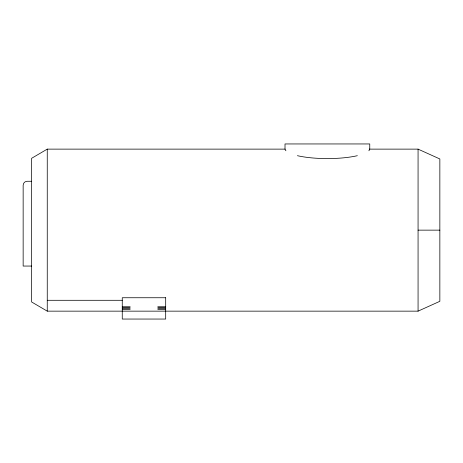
<?xml version="1.0" encoding="UTF-8"?>
<svg xmlns="http://www.w3.org/2000/svg" width="463" height="463" viewBox="0 0 463 463"><rect width="100%" height="100%" fill="white"/><g stroke="black" fill="none" stroke-linecap="round" stroke-linejoin="round"><path stroke-width="0.69" d="M285.156 149.127L47.255 149.127L31.64 158.288L31.64 301.986L47.255 311.148L418.066 311.148L439.85 301.309L439.85 158.965L418.066 149.127L369.225 149.127M31.588 181.276L27.097 181.276L25.124 181.809L23.677 183.255L23.15 185.235L23.15 266.057L31.588 266.057M418.066 230.14L439.85 230.14M47.255 300.296L122.261 300.296M122.261 306.761L130.155 306.761M157.79 306.761L165.685 306.761M122.261 307.519L130.155 307.519M157.79 307.519L165.685 307.519M122.261 308.52L130.155 308.52M157.79 308.52L165.685 308.52M122.261 309.492L130.155 309.492M157.79 309.492L165.685 309.492M418.066 149.127L418.066 311.148M47.255 149.127L47.255 311.148M357.349 155.684A42.376 9.891 0 0 1 297.42 155.684M285.937 150.753A42.376 9.891 0 0 1 285.011 148.692L285.011 143.952L369.758 143.952L369.758 148.692A42.376 9.891 0 0 1 368.832 150.753M165.685 297.744L122.261 297.744L122.261 319.048L165.685 319.048L165.685 297.744"/></g></svg>
